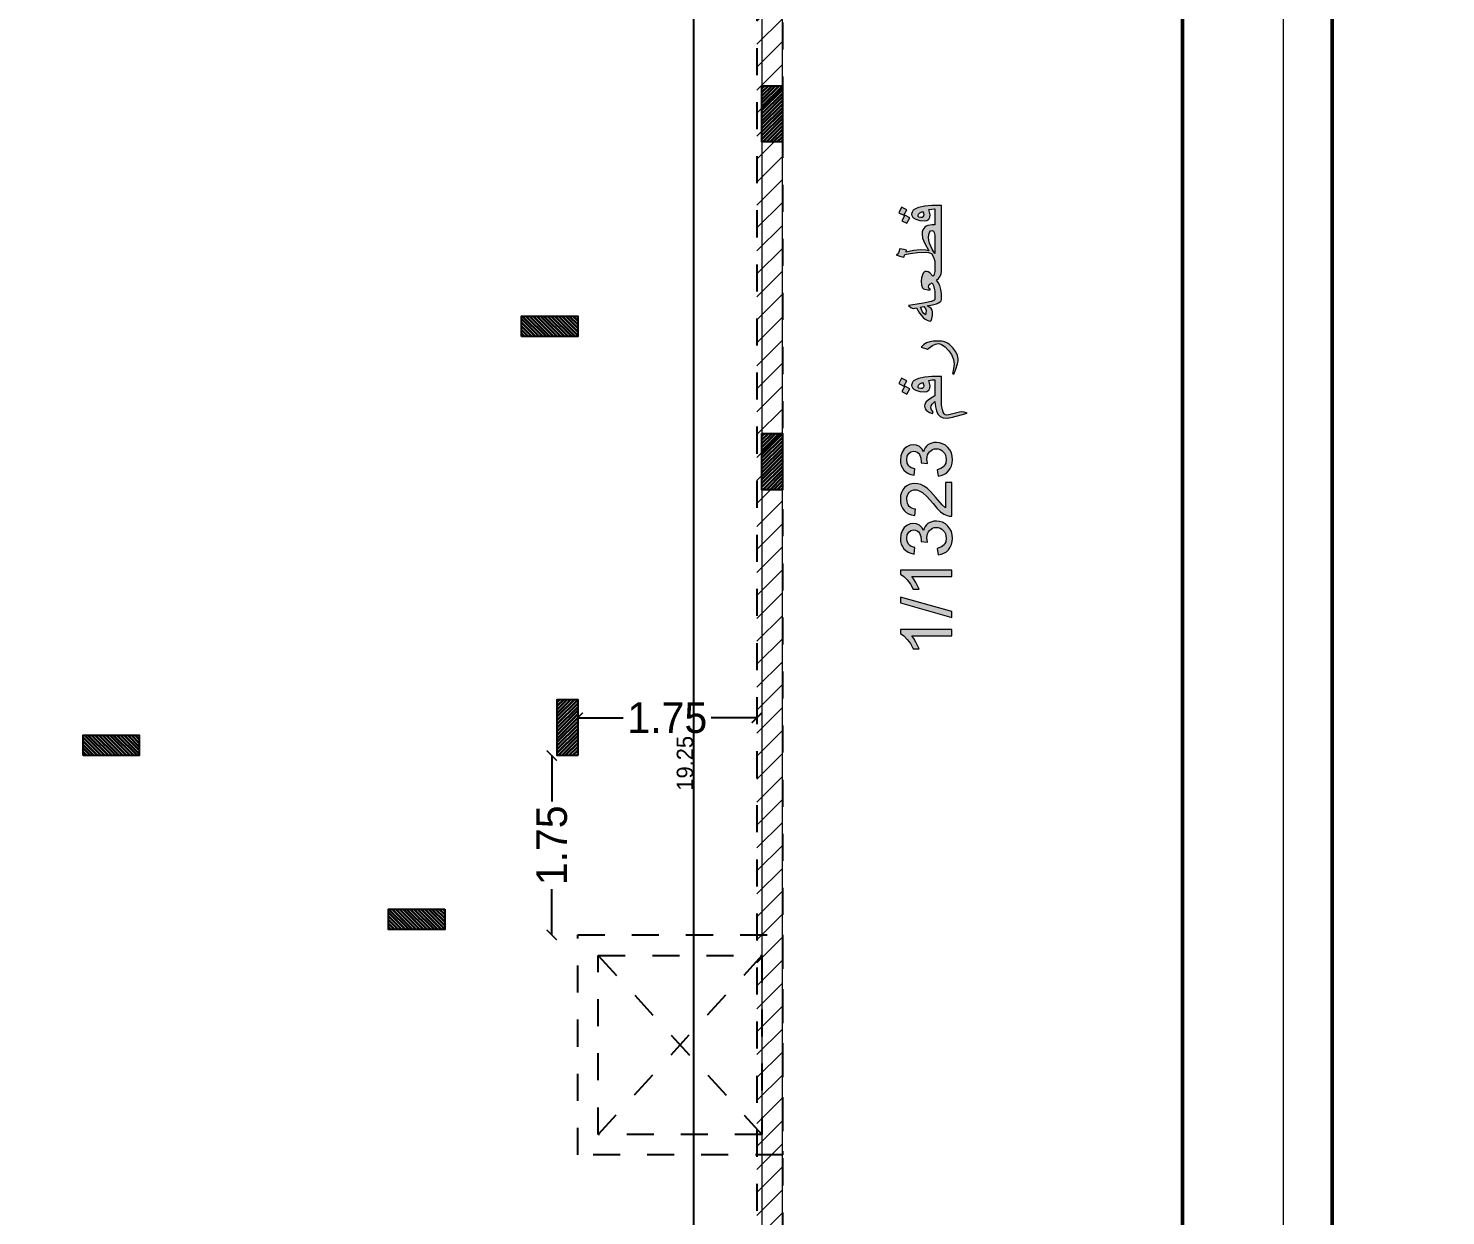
# Model space of a CAD drawing. Header units: inches. Extents: x -279 to 561, y -345 to 342.
# Drawn here: x -133.54 to -128.3, y 59.27 to 63.66 of the extents above; entities that cross this region are included whole.
import ezdxf

# ---------------------------------------------------------------- set-up
doc = ezdxf.new("R2010")
doc.units = ezdxf.units.IN
doc.header["$LTSCALE"] = 0.5
doc.header["$MEASUREMENT"] = 0
doc.linetypes.add('$0$HIDDEN', pattern=[0.375, 0.25, -0.125])
for name, color, linetype, lineweight in [('.', 14, 'Continuous', 9), ('A-ANNO-DIMS', 211, 'Continuous', 9), ('A-GENM', 13, 'Continuous', 9), ('A-WALL', 113, 'Continuous', 13), ('columns', 5, 'Continuous', 30), ('G-ANNO-HLIN', 5, 'Continuous', 50)]:
    doc.layers.add(name, color=color, linetype=linetype, lineweight=lineweight)
for name, color, linetype in [('0.FLAT 25', 211, 'Continuous'), ('CADER', 7, 'Continuous'), ('COULMN', 5, 'Continuous'), ('DIM_LINES', 7, 'Continuous'), ('S-DIM', 7, 'Continuous')]:
    doc.layers.add(name, color=color, linetype=linetype)
doc.styles.add('EHAB', font='xarb.shx')
doc.styles.get("Standard").update_dxf_attribs({"font": 'arial.ttf'})
doc.styles.add('XARAB', font='xarab.shx')
doc.dimstyles.new('DIMENSION', dxfattribs={"dimscale": 0.1, "dimtxt": 1.6, "dimasz": 0.6, "dimexe": 0.125, "dimexo": 0.3, "dimgap": 0.05, "dimtad": 1, "dimzin": 0, "dimdsep": 46, "dimtxsty": 'XARAB', "dimblk": 'OBLIQUE', "dimcen": 2, "dimdle": 0.09375, "dimse1": 1, "dimse2": 1, "dimclrd": 253, "dimclre": 253, "dimclrt": 7, "dimaunit": 1, "dimadec": 0, "dimazin": 0, "dimtfac": 1, "dimtix": 1, "dimtmove": 2, "dimatfit": 3, "dimldrblk": 'OBLIQUE', "dimfxl": 1, "dimtvp": 0.0375, "dimtolj": 1, "dimtzin": 0, "dimarcsym": 0})
doc.dimstyles.new('EHAB', dxfattribs={"dimtxt": 0.3, "dimasz": 0.1, "dimexe": 0.18, "dimexo": 0.5, "dimgap": 0.001, "dimtad": 0, "dimzin": 0, "dimdsep": 46, "dimtxsty": 'EHAB', "dimblk": 'ARCHTICK', "dimcen": 0.09, "dimse1": 1, "dimse2": 1, "dimclrd": 1, "dimclre": 4, "dimclrt": 5, "dimadec": 0, "dimazin": 0, "dimtfac": 1, "dimtofl": 0, "dimtmove": 1, "dimatfit": 3, "dimldrblk": 'OBLIQUE', "dimfxl": 1, "dimtolj": 1, "dimtzin": 0, "dimarcsym": 0})
doc.dimstyles.get("Standard").update_dxf_attribs({"dimtxt": 0.18, "dimasz": 0.18, "dimexe": 0.18, "dimexo": 0.0625, "dimgap": 0.09, "dimtad": 0, "dimtih": 1, "dimtoh": 1, "dimzin": 0, "dimdsep": 46, "dimtxsty": 'Standard', "dimcen": 0.09, "dimadec": 0, "dimazin": 0, "dimtfac": 1, "dimtofl": 0, "dimtmove": 0, "dimatfit": 3, "dimfxl": 1, "dimtolj": 1, "dimtzin": 0, "dimarcsym": 0})

# ---------------------------------------------------------------- blocks, each defined once
blk = doc.blocks.new('_Oblique')
at = {"color": 0, "linetype": 'ByBlock', "lineweight": -2}
blk.add_line((-0.5, -0.5), (0.5, 0.5), dxfattribs=at)
blk = doc.blocks.new('*D494')
at = {"layer": 'A-ANNO-DIMS', "color": 253, "lineweight": -2, "transparency": 16777216}
blk.add_line((-17.473, -99.352), (-17.473, -80.083), dxfattribs=at)
at = {"layer": 'Defpoints', "color": 0, "transparency": 16777216}
for p in [(-17.473, -80.092), (-17.473, -80.092), (-17.473, -99.342)]:
    blk.add_point(p, dxfattribs=at)
at = {"layer": 'A-ANNO-DIMS', "color": 253, "lineweight": -2, "transparency": 16777216, "xscale": 0.06, "yscale": 0.06, "zscale": 0.06}
for p, rotation in [((-17.473, -80.092), 90), ((-17.473, -99.342), 270)]:
    blk.add_blockref('_Oblique', p, dxfattribs=dict(at, rotation=rotation))
at = {"layer": 'A-ANNO-DIMS', "color": 7, "transparency": 16777216, "insert": (-17.558, -89.717), "char_height": 0.16, "width": 0.37671, "attachment_point": 5, "rotation": 90, "style": 'XARAB'}
blk.add_mtext('\\A1;19.25', dxfattribs=at)
blk = doc.blocks.new('fbv b')
at = {"layer": '.'}
h = blk.add_hatch(dxfattribs=at)
h.set_pattern_fill('ANSI31', color=8, scale=0.05)
h.set_pattern_definition([(45, (33, 0), (-0.1122532, 0.1122532), [])])
h.paths.add_polyline_path([(1.127, 9.159), (-18.853, 9.159), (-18.853, -15.841), (1.127, -15.841)])
h.paths.add_polyline_path([(0.877, -15.591), (-18.603, -15.591), (-18.603, 8.909), (0.877, 8.909)], flags=16)
at = {"layer": 'columns'}
h = blk.add_hatch(dxfattribs=at)
h.set_pattern_fill('ANSI31', color=3, scale=0.2, angle=-1260)
h.set_pattern_definition([(224.999999994, (401342.58777, 809069.652344), (0.01767766952786, -0.0176776695315), [])])
h.paths.add_polyline_path([(0.927, 0.059), (1.127, 0.059), (1.127, 0.609), (0.927, 0.609)])
at = {"layer": 'columns', "true_color": 0x105689}
h = blk.add_hatch(dxfattribs=at)
h.set_pattern_fill('ANSI31', color=146, scale=0.2, angle=-1350)
h.set_pattern_definition([(134.999999994, (809052.390978, -401327.524783), (-0.0176776695315, -0.01767766952786), [])])
h.paths.add_polyline_path([(-0.873, -1.844), (-0.873, -1.644), (-1.423, -1.644), (-1.423, -1.844)])
at = {"layer": 'columns'}
h = blk.add_hatch(dxfattribs=at)
h.set_pattern_fill('ANSI31', color=3, scale=0.2, angle=-1260)
h.set_pattern_definition([(224.999999994, (401342.58777, 809066.252344), (0.01767766952786, -0.0176776695315), [])])
h.paths.add_polyline_path([(0.927, -3.341), (1.127, -3.341), (1.127, -2.791), (0.927, -2.791)])
at = {"layer": 'columns', "true_color": 0x105689}
h = blk.add_hatch(dxfattribs=at)
h.set_pattern_fill('ANSI31', color=146, scale=0.2, angle=-1260)
h.set_pattern_definition([(224.999999994, (401324.80777, 809047.872344), (0.01767766952786, -0.0176776695315), [])])
h.paths.add_polyline_path([(-0.873, -5.391), (-1.073, -5.391), (-1.073, -5.941), (-0.873, -5.941)])
h = blk.add_hatch(dxfattribs=at)
h.set_pattern_fill('ANSI31', color=146, scale=0.2, angle=-1170)
h.set_pattern_definition([(314.999999994, (-809065.832293, 401335.719137), (0.0176776695315, 0.01767766952786), [])])
h.paths.add_polyline_path([(-5.157, -5.941), (-5.157, -5.741), (-5.707, -5.741), (-5.707, -5.941)])
h = blk.add_hatch(dxfattribs=at)
h.set_pattern_fill('ANSI31', color=146, scale=0.2, angle=-1350)
h.set_pattern_definition([(134.999999994, (809037.660978, -401349.10166), (-0.0176776695315, -0.01767766952786), [])])
h.paths.add_polyline_path([(-2.723, -7.441), (-2.723, -7.641), (-2.173, -7.641), (-2.173, -7.441)])
at = {"color": 1, "linetype": '$0$HIDDEN'}
for points in [[(-18.853, 9.159), (1.127, 9.159), (1.127, -15.841), (-18.853, -15.841)], [(-18.603, 8.909), (0.877, 8.909), (0.877, -15.591), (-18.603, -15.591)]]:
    blk.add_lwpolyline(points, close=True, dxfattribs=at)
at = {"layer": 'COULMN', "color": 3}
for points in [[(0.927, 0.609), (1.127, 0.609), (1.127, 0.059), (0.927, 0.059)], [(0.927, -2.791), (1.127, -2.791), (1.127, -3.341), (0.927, -3.341)]]:
    blk.add_lwpolyline(points, close=True, dxfattribs=at)
at = {"layer": 'COULMN'}
for points in [[(-1.423, -1.844), (-1.423, -1.644), (-0.873, -1.644), (-0.873, -1.844)], [(-0.873, -5.941), (-1.073, -5.941), (-1.073, -5.391), (-0.873, -5.391)], [(-5.707, -5.941), (-5.707, -5.741), (-5.157, -5.741), (-5.157, -5.941)], [(-2.173, -7.441), (-2.173, -7.641), (-2.723, -7.641), (-2.723, -7.441)]]:
    blk.add_lwpolyline(points, close=True, dxfattribs=at)
blk = doc.blocks.new('_ArchTick')
at = {"color": 0, "linetype": 'ByBlock', "const_width": 0.15}
blk.add_lwpolyline([(-0.5, -0.5), (0.5, 0.5)], dxfattribs=at)
blk = doc.blocks.new('*D497')
at = {"layer": 'Defpoints', "color": 0, "transparency": 16777216}
for p in [(-18.86, -89.642), (-18.606, -89.642), (-18.606, -91.395)]:
    blk.add_point(p, dxfattribs=at)
at = {"layer": 'DIM_LINES', "color": 1, "lineweight": -2, "transparency": 16777216}
for p, q in [((-18.86, -89.642), (-18.86, -90.089)), ((-18.86, -91.395), (-18.86, -90.948))]:
    blk.add_line(p, q, dxfattribs=at)
at = {"layer": 'DIM_LINES', "color": 1, "lineweight": -2, "transparency": 16777216, "xscale": 0.1, "yscale": 0.1, "zscale": 0.1}
for p, rotation in [((-18.86, -89.642), 90), ((-18.86, -91.395), 270)]:
    blk.add_blockref('_ArchTick', p, dxfattribs=dict(at, rotation=rotation))
at = {"layer": 'DIM_LINES', "color": 5, "transparency": 16777216, "insert": (-18.86, -90.519), "char_height": 0.3, "attachment_point": 5, "rotation": 90, "style": 'EHAB'}
blk.add_mtext('\\A1;1.75', dxfattribs=at)
blk = doc.blocks.new('*D498')
at = {"layer": 'Defpoints', "color": 0, "transparency": 16777216}
for p in [(-16.856, -89.272), (-18.606, -89.367), (-16.856, -89.367)]:
    blk.add_point(p, dxfattribs=at)
at = {"layer": 'DIM_LINES', "color": 1, "lineweight": -2, "transparency": 16777216}
for p, q in [((-18.606, -89.272), (-18.161, -89.272)), ((-16.856, -89.272), (-17.302, -89.272))]:
    blk.add_line(p, q, dxfattribs=at)
at = {"layer": 'DIM_LINES', "color": 1, "lineweight": -2, "transparency": 16777216, "xscale": 0.1, "yscale": 0.1, "zscale": 0.1, "rotation": 180}
blk.add_blockref('_ArchTick', (-18.606, -89.272), dxfattribs=at)
at = {"layer": 'DIM_LINES', "color": 1, "lineweight": -2, "transparency": 16777216, "xscale": 0.1, "yscale": 0.1, "zscale": 0.1}
blk.add_blockref('_ArchTick', (-16.856, -89.272), dxfattribs=at)
at = {"layer": 'DIM_LINES', "color": 5, "transparency": 16777216, "insert": (-17.731, -89.272), "char_height": 0.3, "attachment_point": 5, "style": 'EHAB'}
blk.add_mtext('\\A1;1.75', dxfattribs=at)
blk = doc.blocks.new('*D1071')
at = {"color": 0, "linetype": 'ByBlock', "lineweight": -2, "transparency": 16777216}
for p, q in [((558.6522, 342.2788), (558.6522, 342.4729)), ((560.6522, 342.2788), (560.6522, 342.4729)), ((558.8322, 342.2929), (559.1722, 342.2929)), ((560.4722, 342.2929), (560.1322, 342.2929))]:
    blk.add_line(p, q, dxfattribs=at)
at = {"color": 0, "linetype": 'ByBlock', "transparency": 16777216}
for points in [[(558.8322, 342.3229), (558.8322, 342.2629), (558.6522, 342.2929)], [(560.4722, 342.3229), (560.4722, 342.2629), (560.6522, 342.2929)]]:
    blk.add_solid(points, dxfattribs=at)
at = {"layer": 'Defpoints', "color": 0, "linetype": 'ByBlock', "transparency": 16777216}
for p in [(560.6522, 342.2929), (558.6522, 342.2163), (560.6522, 342.2163)]:
    blk.add_point(p, dxfattribs=at)
at = {"layer": 'Defpoints', "color": 0, "ltscale": 0.5, "transparency": 16777216}
for p in [(-209.5, -305.36), (-209.5, -305.81), (-209.5, -305.81)]:
    blk.add_point(p, dxfattribs=at)
at = {"layer": 'S-DIM', "color": 0, "lineweight": -2, "ltscale": 0.5, "transparency": 16777216}
for p, q in [((-209.5, -305.18), (-209.5, -305)), ((-209.5625, -305.36), (-209.68, -305.36)), ((-209.5625, -305.81), (-209.68, -305.81)), ((-209.5, -305.99), (-209.5, -306.17))]:
    blk.add_line(p, q, dxfattribs=at)
at = {"layer": 'S-DIM', "color": 0, "ltscale": 0.5, "transparency": 16777216}
for points in [[(-209.53, -305.18), (-209.47, -305.18), (-209.5, -305.36)], [(-209.53, -305.99), (-209.47, -305.99), (-209.5, -305.81)]]:
    blk.add_solid(points, dxfattribs=at)
at = {"color": 0, "linetype": 'ByBlock', "transparency": 16777216, "insert": (559.6522, 342.2929), "char_height": 0.18, "attachment_point": 5}
blk.add_mtext('\\A1;2.0000', dxfattribs=at)
at = {"layer": 'S-DIM', "color": 0, "ltscale": 0.5, "transparency": 16777216, "insert": (-209.5, -305.585), "char_height": 0.18, "attachment_point": 5}
blk.add_mtext('\\A1;0.45', dxfattribs=at)
blk = doc.blocks.new('TGG')
at = {"layer": 'A-GENM'}
h = blk.add_hatch(color=7, dxfattribs=at)
h.paths.add_polyline_path([(-15.16, -85.395), (-15.152, -85.388), (-15.146, -85.369), (-15.141, -85.339), (-15.14, -85.304), (-15.143, -85.287), (-15.153, -85.271), (-15.17, -85.257), (-15.192, -85.245), (-15.141, -85.236), (-15.101, -85.224), (-15.08, -85.214), (-15.065, -85.204), (-15.056, -85.194), (-15.053, -85.181), (-15.053, -85.128), (-15.057, -85.084), (-15.068, -85.045), (-15.083, -85.017), (-15.102, -84.992), (-15.081, -84.977), (-15.065, -84.954), (-15.056, -84.932), (-15.053, -84.91), (-15.053, -84.264), (-15.145, -84.264), (-15.216, -84.269), (-15.276, -84.283), (-15.306, -84.296), (-15.327, -84.31), (-15.34, -84.327), (-15.344, -84.347), (-15.341, -84.362), (-15.334, -84.375), (-15.321, -84.386), (-15.303, -84.397), (-15.264, -84.409), (-15.219, -84.414), (-15.194, -84.409), (-15.176, -84.396), (-15.167, -84.378), (-15.163, -84.356), (-15.168, -84.329), (-15.176, -84.303), (-15.147, -84.298), (-15.116, -84.296), (-15.116, -84.453), (-15.142, -84.453), (-15.184, -84.458), (-15.2, -84.465), (-15.214, -84.474), (-15.226, -84.487), (-15.235, -84.502), (-15.24, -84.521), (-15.242, -84.543), (-15.236, -84.582), (-15.218, -84.629), (-15.175, -84.706), (-15.206, -84.7), (-15.256, -84.696), (-15.322, -84.703), (-15.399, -84.72), (-15.395, -84.701), (-15.418, -84.694), (-15.462, -84.688), (-15.465, -84.709), (-15.471, -84.725), (-15.482, -84.739), (-15.496, -84.747), (-15.459, -84.76), (-15.42, -84.767), (-15.41, -84.743), (-15.346, -84.732), (-15.286, -84.724), (-15.21, -84.72), (-15.179, -84.723), (-15.149, -84.734), (-15.133, -84.762), (-15.123, -84.787), (-15.118, -84.808), (-15.117, -84.831), (-15.117, -84.911), (-15.122, -84.935), (-15.127, -84.947), (-15.135, -84.955), (-15.167, -84.921), (-15.185, -84.911), (-15.198, -84.908), (-15.212, -84.911), (-15.222, -84.916), (-15.232, -84.926), (-15.239, -84.94), (-15.247, -84.969), (-15.25, -85.004), (-15.246, -85.043), (-15.237, -85.068), (-15.228, -85.077), (-15.216, -85.083), (-15.184, -85.089), (-15.163, -85.089), (-15.163, -85.081), (-15.176, -85.07), (-15.179, -85.058), (-15.175, -85.045), (-15.165, -85.033), (-15.144, -85.018), (-15.131, -85.046), (-15.122, -85.074), (-15.118, -85.1), (-15.116, -85.136), (-15.116, -85.182), (-15.119, -85.187), (-15.126, -85.193), (-15.153, -85.203), (-15.228, -85.217), (-15.29, -85.227), (-15.346, -85.237), (-15.375, -85.242), (-15.351, -85.26), (-15.338, -85.267), (-15.325, -85.269), (-15.297, -85.263), (-15.266, -85.315), (-15.23, -85.357), (-15.211, -85.374), (-15.193, -85.385), (-15.176, -85.392)], flags=0)
h.paths.add_polyline_path([(-15.209, -85.332), (-15.224, -85.319), (-15.237, -85.303), (-15.258, -85.257), (-15.223, -85.25), (-15.208, -85.269), (-15.203, -85.289), (-15.204, -85.315)], flags=0)
h.paths.add_polyline_path([(-15.116, -84.734), (-15.143, -84.689), (-15.168, -84.633), (-15.176, -84.603), (-15.179, -84.576), (-15.177, -84.547), (-15.17, -84.526), (-15.159, -84.512), (-15.143, -84.508), (-15.131, -84.513), (-15.123, -84.528), (-15.118, -84.553), (-15.116, -84.587), (-15.116, -84.641)], flags=0)
h.paths.add_polyline_path([(-15.389, -84.437), (-15.36, -84.383), (-15.409, -84.359), (-15.438, -84.412)], flags=0)
h.paths.add_polyline_path([(-15.254, -84.382), (-15.273, -84.377), (-15.279, -84.37), (-15.281, -84.362), (-15.277, -84.349), (-15.263, -84.336), (-15.238, -84.321), (-15.229, -84.338), (-15.226, -84.354), (-15.228, -84.366), (-15.233, -84.375), (-15.242, -84.38)], flags=0)
h.paths.add_polyline_path([(-15.42, -84.359), (-15.391, -84.305), (-15.441, -84.28), (-15.469, -84.334)], flags=0)
for points in [[(-14.932, -85.913), (-14.913, -85.863), (-14.896, -85.812), (-14.89, -85.785), (-14.889, -85.761), (-14.895, -85.731), (-14.913, -85.694), (-14.941, -85.655), (-14.974, -85.623), (-14.993, -85.609), (-15.013, -85.599), (-15.034, -85.593), (-15.051, -85.591), (-15.133, -85.591), (-15.167, -85.595), (-15.198, -85.607), (-15.224, -85.624), (-15.25, -85.65), (-15.187, -85.669), (-15.163, -85.648), (-15.14, -85.631), (-15.112, -85.619), (-15.085, -85.614), (-15.069, -85.616), (-15.053, -85.622), (-15.017, -85.645), (-14.983, -85.68), (-14.955, -85.72), (-14.935, -85.768), (-14.93, -85.791), (-14.928, -85.814), (-14.934, -85.859), (-14.945, -85.907)], [(-15.085, -86.909), (-15.055, -86.904), (-15.028, -86.894), (-15.004, -86.879), (-14.983, -86.859), (-14.966, -86.836), (-14.953, -86.81), (-14.946, -86.781), (-14.944, -86.749), (-14.946, -86.714), (-14.955, -86.682), (-14.97, -86.653), (-14.99, -86.628), (-15.014, -86.607), (-15.041, -86.592), (-15.07, -86.583), (-15.102, -86.58), (-15.126, -86.581), (-15.147, -86.586), (-15.166, -86.593), (-15.184, -86.604), (-15.199, -86.617), (-15.211, -86.633), (-15.22, -86.651), (-15.227, -86.672), (-15.245, -86.642), (-15.268, -86.621), (-15.296, -86.608), (-15.326, -86.603), (-15.359, -86.608), (-15.389, -86.622), (-15.416, -86.644), (-15.437, -86.675), (-15.449, -86.711), (-15.454, -86.75), (-15.452, -86.779), (-15.445, -86.805), (-15.434, -86.829), (-15.419, -86.85), (-15.4, -86.868), (-15.377, -86.883), (-15.346, -86.895), (-15.32, -86.901), (-15.312, -86.839), (-15.347, -86.828), (-15.36, -86.819), (-15.371, -86.808), (-15.386, -86.781), (-15.391, -86.748), (-15.386, -86.715), (-15.372, -86.689), (-15.35, -86.672), (-15.322, -86.666), (-15.305, -86.668), (-15.29, -86.674), (-15.277, -86.684), (-15.267, -86.698), (-15.253, -86.731), (-15.249, -86.769), (-15.25, -86.779), (-15.187, -86.786), (-15.194, -86.742), (-15.192, -86.721), (-15.187, -86.702), (-15.179, -86.686), (-15.168, -86.671), (-15.154, -86.658), (-15.139, -86.65), (-15.122, -86.644), (-15.103, -86.642), (-15.083, -86.644), (-15.065, -86.65), (-15.049, -86.658), (-15.034, -86.671), (-15.022, -86.686), (-15.013, -86.704), (-15.008, -86.724), (-15.006, -86.747), (-15.011, -86.784), (-15.018, -86.799), (-15.027, -86.812), (-15.038, -86.823), (-15.053, -86.832), (-15.093, -86.847)], [(-14.951, -87.302), (-14.951, -86.972), (-15.014, -86.972), (-15.014, -87.219), (-15.046, -87.19), (-15.107, -87.118), (-15.155, -87.064), (-15.193, -87.028), (-15.224, -87.006), (-15.254, -86.991), (-15.284, -86.983), (-15.314, -86.98), (-15.346, -86.984), (-15.368, -86.99), (-15.392, -87.003), (-15.414, -87.021), (-15.431, -87.044), (-15.444, -87.07), (-15.451, -87.1), (-15.454, -87.134), (-15.451, -87.167), (-15.445, -87.197), (-15.433, -87.223), (-15.418, -87.246), (-15.397, -87.264), (-15.373, -87.279), (-15.345, -87.288), (-15.312, -87.294), (-15.305, -87.231), (-15.324, -87.229), (-15.341, -87.224), (-15.355, -87.216), (-15.368, -87.205), (-15.378, -87.191), (-15.385, -87.174), (-15.391, -87.135), (-15.389, -87.115), (-15.385, -87.098), (-15.378, -87.082), (-15.367, -87.068), (-15.355, -87.057), (-15.341, -87.049), (-15.326, -87.044), (-15.31, -87.043), (-15.292, -87.044), (-15.275, -87.05), (-15.239, -87.07), (-15.194, -87.11), (-15.134, -87.178), (-15.096, -87.224), (-15.061, -87.257), (-15.029, -87.28), (-14.995, -87.295), (-14.974, -87.3)], [(-15.085, -87.678), (-15.055, -87.673), (-15.028, -87.663), (-15.004, -87.648), (-14.983, -87.629), (-14.966, -87.605), (-14.953, -87.579), (-14.946, -87.55), (-14.944, -87.518), (-14.946, -87.483), (-14.955, -87.451), (-14.97, -87.423), (-14.99, -87.397), (-15.014, -87.376), (-15.041, -87.361), (-15.07, -87.352), (-15.102, -87.349), (-15.126, -87.35), (-15.147, -87.355), (-15.166, -87.362), (-15.184, -87.373), (-15.199, -87.386), (-15.211, -87.402), (-15.22, -87.42), (-15.227, -87.441), (-15.245, -87.411), (-15.268, -87.39), (-15.296, -87.377), (-15.326, -87.372), (-15.359, -87.377), (-15.389, -87.391), (-15.416, -87.413), (-15.437, -87.444), (-15.449, -87.48), (-15.454, -87.519), (-15.452, -87.548), (-15.445, -87.574), (-15.434, -87.598), (-15.419, -87.619), (-15.4, -87.637), (-15.377, -87.652), (-15.346, -87.664), (-15.32, -87.671), (-15.312, -87.608), (-15.347, -87.597), (-15.36, -87.588), (-15.371, -87.577), (-15.386, -87.55), (-15.391, -87.517), (-15.386, -87.484), (-15.372, -87.458), (-15.35, -87.441), (-15.322, -87.435), (-15.305, -87.437), (-15.29, -87.443), (-15.277, -87.453), (-15.267, -87.467), (-15.253, -87.5), (-15.249, -87.538), (-15.25, -87.548), (-15.187, -87.555), (-15.194, -87.511), (-15.192, -87.49), (-15.187, -87.472), (-15.179, -87.455), (-15.168, -87.44), (-15.154, -87.427), (-15.139, -87.419), (-15.122, -87.413), (-15.103, -87.412), (-15.083, -87.413), (-15.065, -87.419), (-15.049, -87.428), (-15.034, -87.44), (-15.022, -87.455), (-15.013, -87.473), (-15.008, -87.493), (-15.006, -87.516), (-15.011, -87.553), (-15.018, -87.568), (-15.027, -87.581), (-15.038, -87.592), (-15.053, -87.602), (-15.093, -87.616)], [(-15.328, -88.016), (-15.269, -88.016), (-15.301, -87.95), (-15.322, -87.917), (-15.343, -87.89), (-14.951, -87.89), (-14.951, -87.828), (-15.454, -87.828), (-15.454, -87.868), (-15.421, -87.89), (-15.387, -87.924), (-15.355, -87.967)], [(-14.951, -88.291), (-14.951, -88.234), (-15.454, -88.093), (-15.454, -88.149), (-15.034, -88.267)], [(-15.328, -88.597), (-15.269, -88.597), (-15.301, -88.531), (-15.322, -88.497), (-15.343, -88.471), (-14.951, -88.471), (-14.951, -88.408), (-15.454, -88.408), (-15.454, -88.449), (-15.421, -88.471), (-15.387, -88.505), (-15.355, -88.547)]]:
    blk.add_hatch(color=7, dxfattribs=at).paths.add_polyline_path(points, flags=0)
h = blk.add_hatch(color=7, dxfattribs=at)
h.paths.add_polyline_path([(-14.997, -86.344), (-14.943, -86.333), (-14.802, -86.293), (-14.83, -86.284), (-14.854, -86.281), (-14.877, -86.283), (-14.903, -86.289), (-14.955, -86.305), (-14.98, -86.311), (-15.004, -86.313), (-15.016, -86.31), (-15.026, -86.3), (-15.035, -86.283), (-15.043, -86.261), (-15.051, -86.216), (-15.053, -86.148), (-15.053, -85.936), (-15.145, -85.936), (-15.216, -85.941), (-15.276, -85.955), (-15.306, -85.967), (-15.327, -85.982), (-15.34, -85.999), (-15.344, -86.019), (-15.341, -86.033), (-15.334, -86.046), (-15.321, -86.058), (-15.303, -86.068), (-15.264, -86.081), (-15.219, -86.085), (-15.194, -86.081), (-15.176, -86.068), (-15.167, -86.05), (-15.163, -86.028), (-15.168, -86.001), (-15.176, -85.974), (-15.147, -85.969), (-15.116, -85.968), (-15.116, -86.125), (-15.16, -86.15), (-15.183, -86.167), (-15.201, -86.184), (-15.214, -86.205), (-15.218, -86.225), (-15.216, -86.239), (-15.211, -86.252), (-15.202, -86.264), (-15.189, -86.275), (-15.168, -86.287), (-15.141, -86.297), (-15.132, -86.281), (-15.149, -86.262), (-15.156, -86.241), (-15.152, -86.223), (-15.142, -86.206), (-15.116, -86.179), (-15.109, -86.232), (-15.101, -86.27), (-15.086, -86.303), (-15.066, -86.326), (-15.034, -86.34)], flags=0)
h.paths.add_polyline_path([(-15.389, -86.109), (-15.36, -86.055), (-15.409, -86.03), (-15.438, -86.083)], flags=0)
h.paths.add_polyline_path([(-15.254, -86.054), (-15.273, -86.048), (-15.279, -86.042), (-15.281, -86.034), (-15.277, -86.021), (-15.263, -86.008), (-15.238, -85.993), (-15.229, -86.009), (-15.226, -86.025), (-15.228, -86.038), (-15.233, -86.047), (-15.242, -86.052)], flags=0)
h.paths.add_polyline_path([(-15.42, -86.03), (-15.391, -85.976), (-15.441, -85.952), (-15.469, -86.005)], flags=0)
at = {"layer": '0.FLAT 25', "color": 8, "linetype": '$0$HIDDEN'}
for p, q in [((-16.806, -91.595), (-18.406, -93.345)), ((-18.406, -91.595), (-16.806, -93.345))]:
    blk.add_line(p, q, dxfattribs=at)
at = {"layer": '0.FLAT 25', "color": 1, "linetype": '$0$HIDDEN'}
for points in [[(-18.606, -93.545), (-18.606, -91.395), (-16.606, -91.395), (-16.606, -93.545)], [(-18.406, -93.345), (-18.406, -91.595), (-16.806, -91.595), (-16.806, -93.345)]]:
    blk.add_lwpolyline(points, close=True, dxfattribs=at)
at = {"layer": 'A-GENM', "color": 7}
for p, q in [((-15.441, -84.28), (-15.469, -84.334)), ((-15.469, -84.334), (-15.42, -84.359)), ((-15.391, -84.305), (-15.441, -84.28)), ((-15.42, -84.359), (-15.391, -84.305)), ((-15.34, -84.327), (-15.344, -84.347)), ((-15.327, -84.31), (-15.34, -84.327)), ((-15.306, -84.296), (-15.327, -84.31)), ((-15.276, -84.283), (-15.306, -84.296)), ((-15.277, -84.349), (-15.263, -84.336)), ((-15.216, -84.269), (-15.276, -84.283)), ((-15.263, -84.336), (-15.238, -84.321)), ((-15.238, -84.321), (-15.229, -84.338)), ((-15.229, -84.338), (-15.226, -84.354)), ((-15.145, -84.264), (-15.216, -84.269)), ((-15.176, -84.303), (-15.147, -84.298)), ((-15.168, -84.329), (-15.176, -84.303)), ((-15.163, -84.356), (-15.168, -84.329)), ((-15.147, -84.298), (-15.116, -84.296)), ((-15.053, -84.264), (-15.145, -84.264)), ((-15.116, -84.296), (-15.116, -84.453)), ((-15.053, -84.453), (-15.053, -84.264)), ((-15.409, -84.359), (-15.438, -84.412)), ((-15.438, -84.412), (-15.389, -84.437)), ((-15.36, -84.383), (-15.409, -84.359)), ((-15.389, -84.437), (-15.36, -84.383)), ((-15.344, -84.347), (-15.341, -84.362)), ((-15.341, -84.362), (-15.334, -84.375)), ((-15.334, -84.375), (-15.321, -84.386)), ((-15.321, -84.386), (-15.303, -84.397)), ((-15.303, -84.397), (-15.264, -84.409)), ((-15.281, -84.362), (-15.277, -84.349)), ((-15.279, -84.37), (-15.281, -84.362)), ((-15.273, -84.377), (-15.279, -84.37)), ((-15.254, -84.382), (-15.273, -84.377)), ((-15.264, -84.409), (-15.219, -84.414)), ((-15.242, -84.38), (-15.254, -84.382)), ((-15.233, -84.375), (-15.242, -84.38)), ((-15.228, -84.366), (-15.233, -84.375)), ((-15.226, -84.354), (-15.228, -84.366)), ((-15.214, -84.474), (-15.226, -84.487)), ((-15.219, -84.414), (-15.194, -84.409)), ((-15.2, -84.465), (-15.214, -84.474)), ((-15.184, -84.458), (-15.2, -84.465)), ((-15.194, -84.409), (-15.176, -84.396)), ((-15.142, -84.453), (-15.184, -84.458)), ((-15.176, -84.396), (-15.167, -84.378)), ((-15.167, -84.378), (-15.163, -84.356)), ((-15.116, -84.453), (-15.142, -84.453)), ((-15.053, -84.476), (-15.053, -84.453)), ((-15.053, -84.861), (-15.053, -84.476)), ((-15.24, -84.521), (-15.242, -84.543)), ((-15.242, -84.543), (-15.236, -84.582)), ((-15.235, -84.502), (-15.24, -84.521)), ((-15.236, -84.582), (-15.218, -84.629)), ((-15.226, -84.487), (-15.235, -84.502)), ((-15.179, -84.576), (-15.177, -84.547)), ((-15.176, -84.603), (-15.179, -84.576)), ((-15.177, -84.547), (-15.17, -84.526)), ((-15.168, -84.633), (-15.176, -84.603)), ((-15.17, -84.526), (-15.159, -84.512)), ((-15.159, -84.512), (-15.143, -84.508)), ((-15.143, -84.508), (-15.131, -84.513)), ((-15.131, -84.513), (-15.123, -84.528)), ((-15.123, -84.528), (-15.118, -84.553)), ((-15.118, -84.553), (-15.116, -84.587)), ((-15.116, -84.587), (-15.116, -84.734)), ((-15.482, -84.739), (-15.496, -84.747)), ((-15.496, -84.747), (-15.459, -84.76)), ((-15.471, -84.725), (-15.482, -84.739)), ((-15.465, -84.709), (-15.471, -84.725)), ((-15.462, -84.688), (-15.465, -84.709)), ((-15.418, -84.694), (-15.462, -84.688)), ((-15.42, -84.767), (-15.41, -84.743)), ((-15.395, -84.701), (-15.418, -84.694)), ((-15.41, -84.743), (-15.358, -84.734)), ((-15.322, -84.703), (-15.399, -84.72)), ((-15.399, -84.72), (-15.398, -84.715)), ((-15.398, -84.715), (-15.395, -84.701)), ((-15.358, -84.734), (-15.286, -84.724)), ((-15.256, -84.696), (-15.322, -84.703)), ((-15.286, -84.724), (-15.21, -84.72)), ((-15.206, -84.7), (-15.256, -84.696)), ((-15.218, -84.629), (-15.175, -84.706)), ((-15.21, -84.72), (-15.179, -84.723)), ((-15.175, -84.706), (-15.206, -84.7)), ((-15.179, -84.723), (-15.149, -84.734)), ((-15.143, -84.689), (-15.168, -84.633)), ((-15.149, -84.734), (-15.133, -84.762)), ((-15.116, -84.734), (-15.143, -84.689)), ((-15.459, -84.76), (-15.42, -84.767)), ((-15.133, -84.762), (-15.123, -84.787)), ((-15.123, -84.787), (-15.118, -84.808)), ((-15.118, -84.808), (-15.117, -84.831)), ((-15.117, -84.831), (-15.116, -84.884)), ((-15.116, -84.884), (-15.116, -84.91)), ((-15.053, -84.884), (-15.053, -84.861)), ((-15.053, -84.91), (-15.053, -84.884)), ((-15.247, -84.969), (-15.25, -85.004)), ((-15.25, -85.004), (-15.246, -85.043)), ((-15.239, -84.94), (-15.247, -84.969)), ((-15.232, -84.926), (-15.239, -84.94)), ((-15.222, -84.916), (-15.232, -84.926)), ((-15.211, -84.91), (-15.222, -84.916)), ((-15.198, -84.908), (-15.211, -84.91)), ((-15.183, -84.911), (-15.198, -84.908)), ((-15.167, -84.921), (-15.183, -84.911)), ((-15.135, -84.955), (-15.167, -84.921)), ((-15.165, -85.033), (-15.144, -85.018)), ((-15.144, -85.018), (-15.131, -85.046)), ((-15.127, -84.947), (-15.135, -84.955)), ((-15.122, -84.935), (-15.127, -84.947)), ((-15.116, -84.91), (-15.122, -84.935)), ((-15.102, -84.992), (-15.081, -84.977)), ((-15.083, -85.017), (-15.102, -84.992)), ((-15.068, -85.045), (-15.083, -85.017)), ((-15.081, -84.977), (-15.065, -84.954)), ((-15.065, -84.954), (-15.056, -84.932)), ((-15.056, -84.932), (-15.053, -84.91)), ((-15.246, -85.043), (-15.237, -85.068)), ((-15.237, -85.068), (-15.228, -85.077)), ((-15.228, -85.077), (-15.216, -85.083)), ((-15.216, -85.083), (-15.184, -85.089)), ((-15.184, -85.089), (-15.163, -85.089)), ((-15.179, -85.058), (-15.175, -85.045)), ((-15.176, -85.07), (-15.179, -85.058)), ((-15.163, -85.081), (-15.176, -85.07)), ((-15.175, -85.045), (-15.165, -85.033)), ((-15.163, -85.089), (-15.163, -85.081)), ((-15.131, -85.046), (-15.122, -85.074)), ((-15.122, -85.074), (-15.118, -85.1)), ((-15.118, -85.1), (-15.116, -85.128)), ((-15.116, -85.128), (-15.116, -85.136)), ((-15.116, -85.136), (-15.116, -85.159)), ((-15.116, -85.159), (-15.116, -85.182)), ((-15.057, -85.084), (-15.068, -85.045)), ((-15.053, -85.128), (-15.057, -85.084)), ((-15.053, -85.136), (-15.053, -85.128)), ((-15.053, -85.159), (-15.053, -85.136)), ((-15.053, -85.182), (-15.053, -85.159)), ((-15.332, -85.235), (-15.375, -85.242)), ((-15.375, -85.242), (-15.351, -85.26)), ((-15.351, -85.26), (-15.338, -85.267)), ((-15.338, -85.267), (-15.325, -85.269)), ((-15.29, -85.227), (-15.332, -85.235)), ((-15.325, -85.269), (-15.311, -85.267)), ((-15.311, -85.267), (-15.297, -85.263)), ((-15.297, -85.263), (-15.266, -85.315)), ((-15.228, -85.217), (-15.29, -85.227)), ((-15.258, -85.257), (-15.223, -85.25)), ((-15.237, -85.303), (-15.258, -85.257)), ((-15.224, -85.319), (-15.237, -85.303)), ((-15.153, -85.203), (-15.228, -85.217)), ((-15.223, -85.25), (-15.208, -85.269)), ((-15.208, -85.269), (-15.203, -85.289)), ((-15.203, -85.289), (-15.204, -85.315)), ((-15.192, -85.245), (-15.141, -85.236)), ((-15.17, -85.257), (-15.192, -85.245)), ((-15.153, -85.271), (-15.17, -85.257)), ((-15.126, -85.193), (-15.153, -85.203)), ((-15.143, -85.287), (-15.153, -85.271)), ((-15.14, -85.304), (-15.143, -85.287)), ((-15.141, -85.236), (-15.101, -85.224)), ((-15.141, -85.339), (-15.14, -85.304)), ((-15.119, -85.187), (-15.126, -85.193)), ((-15.116, -85.182), (-15.119, -85.187)), ((-15.101, -85.224), (-15.08, -85.214)), ((-15.08, -85.214), (-15.065, -85.204)), ((-15.065, -85.204), (-15.056, -85.194)), ((-15.056, -85.194), (-15.053, -85.182)), ((-15.266, -85.315), (-15.23, -85.357)), ((-15.23, -85.357), (-15.211, -85.374)), ((-15.209, -85.332), (-15.224, -85.319)), ((-15.211, -85.374), (-15.193, -85.385)), ((-15.204, -85.315), (-15.209, -85.332)), ((-15.193, -85.385), (-15.176, -85.392)), ((-15.176, -85.392), (-15.16, -85.395)), ((-15.16, -85.395), (-15.152, -85.388)), ((-15.152, -85.388), (-15.146, -85.369)), ((-15.146, -85.369), (-15.141, -85.339)), ((-15.224, -85.624), (-15.25, -85.65)), ((-15.25, -85.65), (-15.187, -85.669)), ((-15.198, -85.607), (-15.224, -85.624)), ((-15.167, -85.595), (-15.198, -85.607)), ((-15.187, -85.669), (-15.163, -85.648)), ((-15.133, -85.591), (-15.167, -85.595)), ((-15.163, -85.648), (-15.14, -85.631)), ((-15.14, -85.631), (-15.112, -85.619)), ((-15.051, -85.591), (-15.133, -85.591)), ((-15.112, -85.619), (-15.085, -85.614)), ((-15.085, -85.614), (-15.069, -85.616)), ((-15.069, -85.616), (-15.053, -85.622)), ((-15.053, -85.622), (-15.017, -85.645)), ((-15.032, -85.593), (-15.051, -85.591)), ((-15.013, -85.599), (-15.032, -85.593)), ((-15.017, -85.645), (-14.983, -85.68)), ((-14.993, -85.609), (-15.013, -85.599)), ((-14.974, -85.623), (-14.993, -85.609)), ((-14.983, -85.68), (-14.955, -85.72)), ((-14.941, -85.655), (-14.974, -85.623)), ((-14.955, -85.72), (-14.935, -85.768)), ((-14.913, -85.694), (-14.941, -85.655)), ((-14.895, -85.731), (-14.913, -85.694)), ((-14.934, -85.859), (-14.945, -85.907)), ((-14.935, -85.768), (-14.93, -85.791)), ((-14.928, -85.814), (-14.934, -85.859)), ((-14.93, -85.791), (-14.928, -85.814)), ((-14.913, -85.863), (-14.896, -85.812)), ((-14.896, -85.812), (-14.89, -85.785)), ((-14.889, -85.761), (-14.895, -85.731)), ((-14.89, -85.785), (-14.889, -85.761)), ((-15.441, -85.952), (-15.469, -86.005)), ((-15.391, -85.976), (-15.441, -85.952)), ((-15.42, -86.03), (-15.391, -85.976)), ((-15.34, -85.999), (-15.344, -86.019)), ((-15.327, -85.982), (-15.34, -85.999)), ((-15.306, -85.967), (-15.327, -85.982)), ((-15.276, -85.955), (-15.306, -85.967)), ((-15.216, -85.941), (-15.276, -85.955)), ((-15.263, -86.008), (-15.238, -85.993)), ((-15.238, -85.993), (-15.229, -86.009)), ((-15.145, -85.936), (-15.216, -85.941)), ((-15.176, -85.974), (-15.147, -85.969)), ((-15.168, -86.001), (-15.176, -85.974)), ((-15.163, -86.028), (-15.168, -86.001)), ((-15.147, -85.969), (-15.116, -85.968)), ((-15.053, -85.936), (-15.145, -85.936)), ((-15.116, -85.968), (-15.116, -86.125)), ((-15.053, -86.125), (-15.053, -85.936)), ((-14.945, -85.907), (-14.932, -85.913)), ((-14.932, -85.913), (-14.913, -85.863)), ((-15.469, -86.005), (-15.42, -86.03)), ((-15.409, -86.03), (-15.438, -86.083)), ((-15.438, -86.083), (-15.389, -86.109)), ((-15.36, -86.055), (-15.409, -86.03)), ((-15.389, -86.109), (-15.36, -86.055)), ((-15.344, -86.019), (-15.341, -86.033)), ((-15.341, -86.033), (-15.334, -86.046)), ((-15.334, -86.046), (-15.321, -86.058)), ((-15.321, -86.058), (-15.303, -86.068)), ((-15.303, -86.068), (-15.264, -86.081)), ((-15.281, -86.034), (-15.277, -86.021)), ((-15.279, -86.042), (-15.281, -86.034)), ((-15.273, -86.048), (-15.279, -86.042)), ((-15.277, -86.021), (-15.263, -86.008)), ((-15.254, -86.054), (-15.273, -86.048)), ((-15.264, -86.081), (-15.219, -86.085)), ((-15.242, -86.052), (-15.254, -86.054)), ((-15.233, -86.047), (-15.242, -86.052)), ((-15.228, -86.038), (-15.233, -86.047)), ((-15.229, -86.009), (-15.226, -86.025)), ((-15.226, -86.025), (-15.228, -86.038)), ((-15.219, -86.085), (-15.194, -86.081)), ((-15.194, -86.081), (-15.176, -86.068)), ((-15.176, -86.068), (-15.167, -86.05)), ((-15.167, -86.05), (-15.163, -86.028)), ((-15.116, -86.125), (-15.16, -86.15)), ((-15.053, -86.148), (-15.053, -86.125)), ((-15.214, -86.205), (-15.218, -86.225)), ((-15.218, -86.225), (-15.216, -86.239)), ((-15.216, -86.239), (-15.211, -86.252)), ((-15.201, -86.184), (-15.214, -86.205)), ((-15.211, -86.252), (-15.202, -86.264)), ((-15.202, -86.264), (-15.189, -86.275)), ((-15.183, -86.167), (-15.201, -86.184)), ((-15.189, -86.275), (-15.168, -86.287)), ((-15.16, -86.15), (-15.183, -86.167)), ((-15.156, -86.241), (-15.152, -86.223)), ((-15.149, -86.262), (-15.156, -86.241)), ((-15.152, -86.223), (-15.142, -86.206)), ((-15.132, -86.281), (-15.149, -86.262)), ((-15.142, -86.206), (-15.116, -86.179)), ((-15.116, -86.179), (-15.109, -86.232)), ((-15.109, -86.232), (-15.101, -86.27)), ((-15.101, -86.27), (-15.086, -86.303)), ((-15.053, -86.164), (-15.053, -86.148)), ((-15.051, -86.216), (-15.053, -86.164)), ((-15.043, -86.261), (-15.051, -86.216)), ((-15.035, -86.283), (-15.043, -86.261)), ((-15.168, -86.287), (-15.141, -86.297)), ((-15.141, -86.297), (-15.132, -86.281)), ((-15.086, -86.303), (-15.066, -86.326)), ((-15.066, -86.326), (-15.037, -86.34)), ((-15.037, -86.34), (-14.997, -86.344)), ((-15.026, -86.3), (-15.035, -86.283)), ((-15.016, -86.31), (-15.026, -86.3)), ((-15.004, -86.313), (-15.016, -86.31)), ((-14.98, -86.311), (-15.004, -86.313)), ((-14.997, -86.344), (-14.943, -86.333)), ((-14.955, -86.305), (-14.98, -86.311)), ((-14.903, -86.289), (-14.955, -86.305)), ((-14.943, -86.333), (-14.86, -86.31)), ((-14.877, -86.283), (-14.903, -86.289)), ((-14.854, -86.281), (-14.877, -86.283)), ((-14.86, -86.31), (-14.802, -86.293)), ((-14.83, -86.284), (-14.854, -86.281)), ((-14.802, -86.293), (-14.83, -86.284)), ((-15.437, -86.675), (-15.449, -86.711)), ((-15.416, -86.644), (-15.437, -86.675)), ((-15.389, -86.622), (-15.416, -86.644)), ((-15.359, -86.608), (-15.389, -86.622)), ((-15.386, -86.715), (-15.372, -86.689)), ((-15.372, -86.689), (-15.35, -86.672)), ((-15.326, -86.603), (-15.359, -86.608)), ((-15.35, -86.672), (-15.322, -86.666)), ((-15.296, -86.608), (-15.326, -86.603)), ((-15.322, -86.666), (-15.305, -86.668)), ((-15.305, -86.668), (-15.29, -86.674)), ((-15.268, -86.621), (-15.296, -86.608)), ((-15.29, -86.674), (-15.277, -86.684)), ((-15.277, -86.684), (-15.267, -86.698)), ((-15.245, -86.642), (-15.268, -86.621)), ((-15.227, -86.672), (-15.245, -86.642)), ((-15.22, -86.651), (-15.227, -86.672)), ((-15.211, -86.633), (-15.22, -86.651)), ((-15.199, -86.617), (-15.211, -86.633)), ((-15.184, -86.604), (-15.199, -86.617)), ((-15.187, -86.702), (-15.179, -86.686)), ((-15.166, -86.593), (-15.184, -86.604)), ((-15.179, -86.686), (-15.168, -86.671)), ((-15.168, -86.671), (-15.154, -86.658)), ((-15.147, -86.586), (-15.166, -86.593)), ((-15.154, -86.658), (-15.139, -86.65)), ((-15.126, -86.581), (-15.147, -86.586)), ((-15.139, -86.65), (-15.122, -86.644)), ((-15.102, -86.58), (-15.126, -86.581)), ((-15.122, -86.644), (-15.103, -86.642)), ((-15.103, -86.642), (-15.083, -86.644)), ((-15.07, -86.583), (-15.102, -86.58)), ((-15.083, -86.644), (-15.065, -86.65)), ((-15.041, -86.592), (-15.07, -86.583)), ((-15.065, -86.65), (-15.049, -86.658)), ((-15.049, -86.658), (-15.034, -86.671)), ((-15.014, -86.607), (-15.041, -86.592)), ((-15.034, -86.671), (-15.022, -86.686)), ((-15.022, -86.686), (-15.013, -86.704)), ((-14.99, -86.628), (-15.014, -86.607)), ((-14.97, -86.653), (-14.99, -86.628)), ((-14.955, -86.682), (-14.97, -86.653)), ((-14.946, -86.714), (-14.955, -86.682)), ((-15.449, -86.711), (-15.454, -86.75)), ((-15.454, -86.75), (-15.452, -86.779)), ((-15.452, -86.779), (-15.445, -86.805)), ((-15.445, -86.805), (-15.434, -86.829)), ((-15.434, -86.829), (-15.419, -86.85)), ((-15.391, -86.748), (-15.386, -86.715)), ((-15.386, -86.781), (-15.391, -86.748)), ((-15.371, -86.808), (-15.386, -86.781)), ((-15.36, -86.819), (-15.371, -86.808)), ((-15.347, -86.828), (-15.36, -86.819)), ((-15.312, -86.839), (-15.347, -86.828)), ((-15.267, -86.698), (-15.253, -86.731)), ((-15.253, -86.731), (-15.249, -86.769)), ((-15.249, -86.769), (-15.25, -86.779)), ((-15.25, -86.779), (-15.187, -86.786)), ((-15.194, -86.742), (-15.192, -86.721)), ((-15.187, -86.786), (-15.194, -86.742)), ((-15.192, -86.721), (-15.187, -86.702)), ((-15.038, -86.823), (-15.053, -86.832)), ((-15.027, -86.812), (-15.038, -86.823)), ((-15.018, -86.799), (-15.027, -86.812)), ((-15.011, -86.784), (-15.018, -86.799)), ((-15.013, -86.704), (-15.008, -86.724)), ((-15.006, -86.747), (-15.011, -86.784)), ((-15.008, -86.724), (-15.006, -86.747)), ((-14.966, -86.836), (-14.953, -86.81)), ((-14.953, -86.81), (-14.946, -86.781)), ((-14.944, -86.749), (-14.946, -86.714)), ((-14.946, -86.781), (-14.944, -86.749)), ((-15.419, -86.85), (-15.4, -86.868)), ((-15.4, -86.868), (-15.377, -86.883)), ((-15.377, -86.883), (-15.35, -86.894)), ((-15.35, -86.894), (-15.32, -86.901)), ((-15.32, -86.901), (-15.312, -86.839)), ((-15.053, -86.832), (-15.093, -86.847)), ((-15.093, -86.847), (-15.085, -86.909)), ((-15.085, -86.909), (-15.055, -86.904)), ((-15.055, -86.904), (-15.028, -86.894)), ((-15.028, -86.894), (-15.004, -86.879)), ((-15.004, -86.879), (-14.983, -86.859)), ((-14.983, -86.859), (-14.966, -86.836)), ((-15.451, -87.1), (-15.454, -87.134)), ((-15.444, -87.07), (-15.451, -87.1)), ((-15.431, -87.044), (-15.444, -87.07)), ((-15.414, -87.021), (-15.431, -87.044)), ((-15.392, -87.003), (-15.414, -87.021)), ((-15.368, -86.99), (-15.392, -87.003)), ((-15.389, -87.115), (-15.385, -87.098)), ((-15.385, -87.098), (-15.378, -87.082)), ((-15.378, -87.082), (-15.367, -87.068)), ((-15.342, -86.983), (-15.368, -86.99)), ((-15.367, -87.068), (-15.355, -87.057)), ((-15.355, -87.057), (-15.341, -87.049)), ((-15.314, -86.98), (-15.342, -86.983)), ((-15.341, -87.049), (-15.326, -87.044)), ((-15.326, -87.044), (-15.31, -87.043)), ((-15.284, -86.983), (-15.314, -86.98)), ((-15.31, -87.043), (-15.292, -87.044)), ((-15.292, -87.044), (-15.275, -87.05)), ((-15.254, -86.991), (-15.284, -86.983)), ((-15.275, -87.05), (-15.239, -87.07)), ((-15.224, -87.006), (-15.254, -86.991)), ((-15.239, -87.07), (-15.194, -87.11)), ((-15.193, -87.028), (-15.224, -87.006)), ((-15.155, -87.064), (-15.193, -87.028)), ((-15.107, -87.118), (-15.155, -87.064)), ((-15.014, -86.972), (-15.014, -87.219)), ((-14.951, -86.972), (-15.014, -86.972)), ((-14.951, -87.302), (-14.951, -86.972)), ((-15.454, -87.134), (-15.451, -87.167)), ((-15.451, -87.167), (-15.445, -87.197)), ((-15.445, -87.197), (-15.433, -87.223)), ((-15.433, -87.223), (-15.418, -87.246)), ((-15.418, -87.246), (-15.397, -87.264)), ((-15.391, -87.135), (-15.389, -87.115)), ((-15.385, -87.174), (-15.391, -87.135)), ((-15.378, -87.191), (-15.385, -87.174)), ((-15.368, -87.205), (-15.378, -87.191)), ((-15.355, -87.216), (-15.368, -87.205)), ((-15.341, -87.224), (-15.355, -87.216)), ((-15.324, -87.229), (-15.341, -87.224)), ((-15.305, -87.231), (-15.324, -87.229)), ((-15.312, -87.294), (-15.305, -87.231)), ((-15.194, -87.11), (-15.134, -87.178)), ((-15.134, -87.178), (-15.096, -87.224)), ((-15.046, -87.19), (-15.107, -87.118)), ((-15.096, -87.224), (-15.061, -87.257)), ((-15.014, -87.219), (-15.046, -87.19)), ((-15.397, -87.264), (-15.373, -87.279)), ((-15.359, -87.377), (-15.389, -87.391)), ((-15.373, -87.279), (-15.345, -87.288)), ((-15.326, -87.372), (-15.359, -87.377)), ((-15.345, -87.288), (-15.312, -87.294)), ((-15.296, -87.377), (-15.326, -87.372)), ((-15.268, -87.39), (-15.296, -87.377)), ((-15.184, -87.373), (-15.199, -87.386)), ((-15.166, -87.362), (-15.184, -87.373)), ((-15.147, -87.355), (-15.166, -87.362)), ((-15.126, -87.35), (-15.147, -87.355)), ((-15.102, -87.349), (-15.126, -87.35)), ((-15.07, -87.352), (-15.102, -87.349)), ((-15.041, -87.361), (-15.07, -87.352)), ((-15.061, -87.257), (-15.029, -87.28)), ((-15.014, -87.376), (-15.041, -87.361)), ((-15.029, -87.28), (-14.995, -87.295)), ((-14.99, -87.397), (-15.014, -87.376)), ((-14.995, -87.295), (-14.974, -87.3)), ((-14.974, -87.3), (-14.951, -87.302)), ((-15.449, -87.48), (-15.454, -87.519)), ((-15.454, -87.519), (-15.452, -87.548)), ((-15.437, -87.444), (-15.449, -87.48)), ((-15.416, -87.413), (-15.437, -87.444)), ((-15.389, -87.391), (-15.416, -87.413)), ((-15.391, -87.517), (-15.386, -87.484)), ((-15.386, -87.55), (-15.391, -87.517)), ((-15.386, -87.484), (-15.372, -87.458)), ((-15.372, -87.458), (-15.35, -87.441)), ((-15.35, -87.441), (-15.322, -87.435)), ((-15.322, -87.435), (-15.305, -87.437)), ((-15.305, -87.437), (-15.29, -87.443)), ((-15.29, -87.443), (-15.277, -87.453)), ((-15.277, -87.453), (-15.267, -87.467)), ((-15.245, -87.411), (-15.268, -87.39)), ((-15.267, -87.467), (-15.253, -87.5)), ((-15.253, -87.5), (-15.249, -87.538)), ((-15.227, -87.441), (-15.245, -87.411)), ((-15.22, -87.42), (-15.227, -87.441)), ((-15.211, -87.402), (-15.22, -87.42)), ((-15.199, -87.386), (-15.211, -87.402)), ((-15.194, -87.511), (-15.192, -87.49)), ((-15.187, -87.555), (-15.194, -87.511)), ((-15.192, -87.49), (-15.187, -87.472)), ((-15.187, -87.472), (-15.179, -87.455)), ((-15.179, -87.455), (-15.168, -87.44)), ((-15.168, -87.44), (-15.154, -87.427)), ((-15.154, -87.427), (-15.139, -87.419)), ((-15.139, -87.419), (-15.122, -87.413)), ((-15.122, -87.413), (-15.103, -87.412)), ((-15.103, -87.412), (-15.083, -87.413)), ((-15.083, -87.413), (-15.065, -87.419)), ((-15.065, -87.419), (-15.049, -87.428)), ((-15.049, -87.428), (-15.034, -87.44)), ((-15.034, -87.44), (-15.022, -87.455)), ((-15.022, -87.455), (-15.013, -87.473)), ((-15.013, -87.473), (-15.008, -87.493)), ((-15.006, -87.516), (-15.011, -87.553)), ((-15.008, -87.493), (-15.006, -87.516)), ((-14.97, -87.423), (-14.99, -87.397)), ((-14.955, -87.451), (-14.97, -87.423)), ((-14.946, -87.483), (-14.955, -87.451)), ((-14.944, -87.518), (-14.946, -87.483)), ((-14.946, -87.55), (-14.944, -87.518)), ((-15.452, -87.548), (-15.445, -87.574)), ((-15.445, -87.574), (-15.434, -87.598)), ((-15.434, -87.598), (-15.419, -87.619)), ((-15.419, -87.619), (-15.4, -87.637)), ((-15.4, -87.637), (-15.377, -87.652)), ((-15.371, -87.577), (-15.386, -87.55)), ((-15.377, -87.652), (-15.35, -87.663)), ((-15.36, -87.588), (-15.371, -87.577)), ((-15.347, -87.597), (-15.36, -87.588)), ((-15.312, -87.608), (-15.347, -87.597)), ((-15.32, -87.671), (-15.312, -87.608)), ((-15.249, -87.538), (-15.25, -87.548)), ((-15.25, -87.548), (-15.187, -87.555)), ((-15.053, -87.602), (-15.093, -87.616)), ((-15.093, -87.616), (-15.085, -87.678)), ((-15.055, -87.673), (-15.028, -87.663)), ((-15.038, -87.592), (-15.053, -87.602)), ((-15.027, -87.581), (-15.038, -87.592)), ((-15.028, -87.663), (-15.004, -87.648)), ((-15.018, -87.568), (-15.027, -87.581)), ((-15.011, -87.553), (-15.018, -87.568)), ((-15.004, -87.648), (-14.983, -87.629)), ((-14.983, -87.629), (-14.966, -87.605)), ((-14.966, -87.605), (-14.953, -87.579)), ((-14.953, -87.579), (-14.946, -87.55)), ((-15.35, -87.663), (-15.32, -87.671)), ((-15.085, -87.678), (-15.055, -87.673)), ((-14.951, -87.828), (-15.454, -87.828)), ((-15.454, -87.828), (-15.454, -87.868)), ((-15.454, -87.868), (-15.421, -87.89)), ((-15.421, -87.89), (-15.387, -87.924)), ((-15.387, -87.924), (-15.355, -87.967)), ((-15.322, -87.917), (-15.343, -87.89)), ((-15.343, -87.89), (-14.951, -87.89)), ((-15.301, -87.95), (-15.322, -87.917)), ((-14.951, -87.89), (-14.951, -87.828)), ((-15.355, -87.967), (-15.328, -88.016)), ((-15.328, -88.016), (-15.269, -88.016)), ((-15.269, -88.016), (-15.301, -87.95)), ((-14.951, -88.234), (-15.454, -88.093)), ((-15.454, -88.093), (-15.454, -88.149)), ((-15.454, -88.149), (-14.951, -88.291)), ((-14.951, -88.291), (-14.951, -88.234)), ((-14.951, -88.408), (-15.454, -88.408)), ((-15.454, -88.408), (-15.454, -88.449)), ((-15.454, -88.449), (-15.421, -88.471)), ((-15.421, -88.471), (-15.387, -88.505)), ((-15.322, -88.497), (-15.343, -88.471)), ((-15.343, -88.471), (-14.951, -88.471)), ((-14.951, -88.471), (-14.951, -88.408)), ((-15.387, -88.505), (-15.355, -88.547)), ((-15.355, -88.547), (-15.328, -88.597)), ((-15.328, -88.597), (-15.269, -88.597)), ((-15.301, -88.531), (-15.322, -88.497)), ((-15.269, -88.597), (-15.301, -88.531))]:
    blk.add_line(p, q, dxfattribs=at)
at = {"layer": 'A-WALL', "color": 7}
for p, q in [((-16.606, -99.542), (-16.606, -74.542)), ((-16.806, -80.092), (-16.806, -99.342))]:
    blk.add_line(p, q, dxfattribs=at)
at = {"layer": 'COULMN'}
blk.add_blockref('fbv b', (-17.733, -83.701), dxfattribs=at)
at = {"layer": 'A-ANNO-DIMS'}
dim = blk.add_linear_dim(base=(-17.473, -80.092), p1=(-17.473, -99.342), p2=(-17.473, -80.092), angle=90, dimstyle='DIMENSION', dxfattribs=at)
dim.commit()
dim.dimension.update_dxf_attribs({"geometry": '*D494', "text_midpoint": (-17.558, -89.717)})
at = {"layer": 'DIM_LINES'}
dim = blk.add_linear_dim(base=(-16.856, -89.272), p1=(-18.606, -89.367), p2=(-16.856, -89.367), dimstyle='EHAB', override={"dimfxl": 0.1, "dimfxlon": 1}, dxfattribs=at)
dim.commit()
dim.dimension.update_dxf_attribs({"geometry": '*D498', "text_midpoint": (-17.731, -89.272)})
dim = blk.add_linear_dim(base=(-18.86, -89.642), p1=(-18.606, -91.395), p2=(-18.606, -89.642), angle=90, dimstyle='EHAB', override={"dimfxl": 0.1, "dimfxlon": 1}, dxfattribs=at)
dim.commit()
dim.dimension.update_dxf_attribs({"geometry": '*D497', "text_midpoint": (-18.86, -90.519)})

msp = doc.modelspace()

# ---------------------------------------------------------------- linework, layer by layer
at = {"layer": 'CADER', "lineweight": 18}
for points in [[(-152.4267, 68.2318), (-128.7176, 68.2318), (-128.7176, 52.4591), (-152.4267, 52.4591)], [(-152.2461, 68.0512), (-128.8981, 68.0512), (-128.8981, 52.6396), (-152.2461, 52.6396)]]:
    msp.add_lwpolyline(points, close=True, dxfattribs=at)
at = {"layer": 'G-ANNO-HLIN', "color": 0}
for points in [[(-152.4267, 68.2318), (-128.7176, 68.2318), (-128.7176, 52.4591), (-152.4267, 52.4591)], [(-151.8738, 67.6789), (-129.2705, 67.6789), (-129.2705, 53.012), (-151.8738, 53.012)]]:
    msp.add_lwpolyline(points, close=True, dxfattribs=at)

# ---------------------------------------------------------------- block references
at = {"xscale": 0.3782168633388276, "yscale": 0.3782168633388276, "zscale": 0.3782168633388276}
msp.add_blockref('TGG', (-124.4684, 94.8797), dxfattribs=at)

# ---------------------------------------------------------------- dimensions: what is measured, and where the dimension line sits
at = {"layer": 'S-DIM', "ltscale": 0.5}
dim = msp.add_linear_dim(base=(-209.5, -305.81), p1=(-209.5, -305.36), p2=(-209.5, -305.81), angle=90, dimstyle='Standard', dxfattribs=at)
dim.commit()
dim.dimension.update_dxf_attribs({"geometry": '*D1071', "text_midpoint": (-209.5, -305.585)})

doc.saveas('drawing.dxf')
